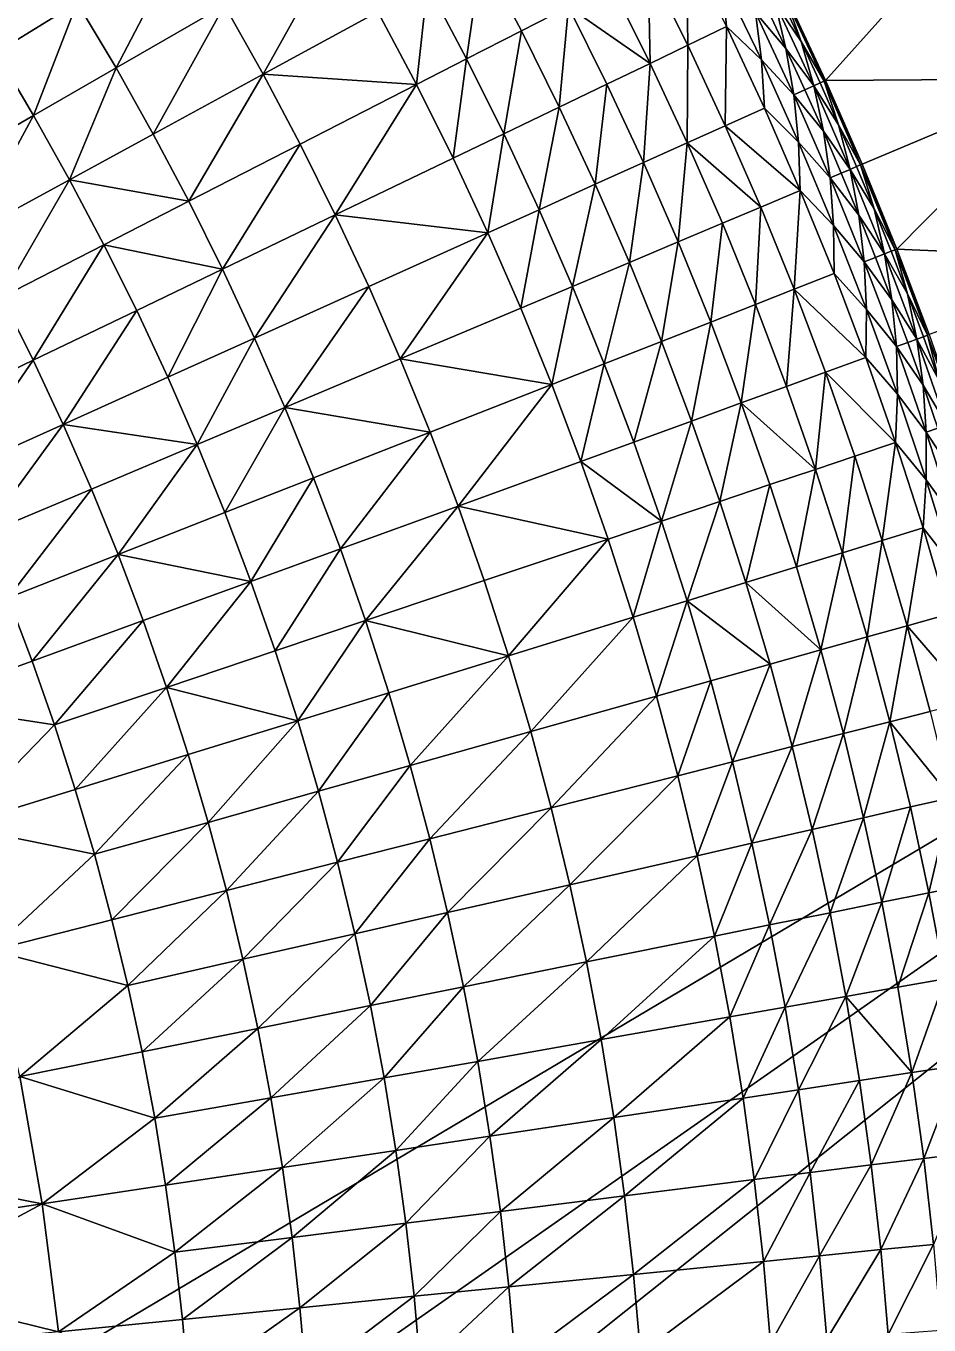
# Model space of a CAD drawing. Header units: millimetres. Extents: x -3250 to 8000, y -3250 to 3250.
# Drawn here: x 1734 to 2349, y 180 to 1065 of the extents above; entities that cross this region are included whole.
import ezdxf

# ---------------------------------------------------------------- set-up
doc = ezdxf.new("R2010")
doc.units = ezdxf.units.MM
doc.header["$MEASUREMENT"] = 0
doc.layers.add('MESH_3D', color=2, linetype='CONTINUOUS')

msp = doc.modelspace()

# ---------------------------------------------------------------- linework, layer by layer
at = {"layer": 'MESH_3D'}
for points in [[(2150.48, 2436.79, 32500), (-3128.53, 880.23, 32500), (-2326.57, -2269.27, 32500)], [(2150.48, 2436.79, 32500), (-2269.27, 2326.57, 32500), (-3128.53, 880.23, 32500)], [(2150.48, 2436.79, 32500), (-2326.57, -2269.27, 32500), (3105.61, 957.95, 32500)], [(2150.48, 2436.79, 32500), (3105.61, 957.95, 32500), (2590.68, 1962.36, 32500)], [(2387.57, 1149.79, 24200), (2278.76, 1028.22, 24000), (2252.42, 1084.71, 24000)], [(2387.57, 1149.79, 24200), (2441.91, 1029.35, 24200), (2278.76, 1028.22, 24000)], [(1841.97, 1125.61, -630.5), (1795.6, 1036.69, -698.41), (1769.19, 1081.13, -698.41)], [(1841.97, 1125.61, -630.5), (1869.46, 1079.34, -630.5), (1795.6, 1036.69, -698.41)], [(1946.5, 1123.81, -547.31), (1895.79, 1032.39, -630.5), (1869.46, 1079.34, -630.5)], [(1946.5, 1123.81, -547.31), (1973.91, 1074.94, -547.31), (1895.79, 1032.39, -630.5)], [(2183.95, 1119.64, -238.11), (2184.88, 1052.18, -303.82), (2157.97, 1106.32, -303.82)], [(2183.95, 1119.64, -238.11), (2211.18, 1064.85, -238.11), (2184.88, 1052.18, -303.82)], [(2208.34, 1097.6, -205.25), (2211.18, 1064.85, -238.11), (2183.95, 1119.64, -238.11)], [(2044.45, 1113.35, -455.71), (2034.2, 1042.87, -506.08), (2007.56, 1093.26, -506.08)], [(2044.45, 1113.35, -455.71), (2071.57, 1062.03, -455.71), (2034.2, 1042.87, -506.08)], [(2103.59, 1078.45, -406.77), (2071.57, 1062.03, -455.71), (2044.45, 1113.35, -455.71)], [(2157.97, 1106.32, -303.82), (2159.29, 1039.86, -355.73), (2132.69, 1093.37, -355.73)], [(2157.97, 1106.32, -303.82), (2184.88, 1052.18, -303.82), (2159.29, 1039.86, -355.73)], [(2208.34, 1097.6, -205.25), (2235.02, 1042.2, -205.25), (2211.18, 1064.85, -238.11)], [(2208.34, 1097.6, -205.25), (2231.03, 1074.41, -171.85), (2235.02, 1042.2, -205.25)], [(1769.19, 1081.13, -698.41), (1713.9, 1047.34, -744.25), (1687.25, 1089.74, -744.25)], [(2007.56, 1093.26, -506.08), (2000.1, 1025.39, -547.31), (1973.91, 1074.94, -547.31)], [(2007.56, 1093.26, -506.08), (2034.2, 1042.87, -506.08), (2000.1, 1025.39, -547.31)], [(2132.69, 1093.37, -355.73), (2159.29, 1039.86, -355.73), (2103.59, 1078.45, -406.77)], [(1769.19, 1081.13, -698.41), (1739.47, 1004.29, -744.25), (1713.9, 1047.34, -744.25)], [(1769.19, 1081.13, -698.41), (1795.6, 1036.69, -698.41), (1739.47, 1004.29, -744.25)], [(2238.5, 1078.01, -138.74), (2244.42, 1080.86, -105.25), (2251.77, 1050.02, -138.74)], [(2248.69, 1082.91, -71.93), (2262.01, 1054.79, -71.93), (2244.42, 1080.86, -105.25)], [(2251.77, 1050.02, -138.74), (2244.42, 1080.86, -105.25), (2270.67, 1024.57, -105.25)], [(2262.01, 1054.79, -71.93), (2270.67, 1024.57, -105.25), (2244.42, 1080.86, -105.25)], [(2248.69, 1082.91, -71.93), (2251.36, 1084.2, -38.42), (2262.01, 1054.79, -71.93)], [(2251.36, 1084.2, -38.42), (2252.42, 1084.71), (2277.69, 1027.73, -38.42)], [(2262.01, 1054.79, -71.93), (2251.36, 1084.2, -38.42), (2277.69, 1027.73, -38.42)], [(2277.69, 1027.73, -38.42), (2252.42, 1084.71), (2278.76, 1028.22)], [(2252.42, 1084.71, 24000), (2278.76, 1028.22, 24000), (2278.76, 1028.22)], [(2252.42, 1084.71, 24000), (2278.76, 1028.22), (2252.42, 1084.71)], [(1869.46, 1079.34, -630.5), (1820.88, 991.6, -698.41), (1795.6, 1036.69, -698.41)], [(1869.46, 1079.34, -630.5), (1895.79, 1032.39, -630.5), (1820.88, 991.6, -698.41)], [(1973.91, 1074.94, -547.31), (2000.1, 1025.39, -547.31), (1895.79, 1032.39, -630.5)], [(2103.59, 1078.45, -406.77), (2097.4, 1010.06, -455.71), (2071.57, 1062.03, -455.71)], [(2103.59, 1078.45, -406.77), (2129.82, 1025.67, -406.77), (2097.4, 1010.06, -455.71)], [(2159.29, 1039.86, -355.73), (2129.82, 1025.67, -406.77), (2103.59, 1078.45, -406.77)], [(2238.5, 1078.01, -138.74), (2251.77, 1050.02, -138.74), (2231.03, 1074.41, -171.85)], [(2235.02, 1042.2, -205.25), (2231.03, 1074.41, -171.85), (2257.13, 1018.45, -171.85)], [(2251.77, 1050.02, -138.74), (2257.13, 1018.45, -171.85), (2231.03, 1074.41, -171.85)], [(2071.57, 1062.03, -455.71), (2059.56, 991.83, -506.08), (2034.2, 1042.87, -506.08)], [(2071.57, 1062.03, -455.71), (2097.4, 1010.06, -455.71), (2059.56, 991.83, -506.08)], [(2211.18, 1064.85, -238.11), (2210.43, 997.38, -303.82), (2184.88, 1052.18, -303.82)], [(2211.18, 1064.85, -238.11), (2237.04, 1009.39, -238.11), (2210.43, 997.38, -303.82)], [(2235.02, 1042.2, -205.25), (2237.04, 1009.39, -238.11), (2211.18, 1064.85, -238.11)], [(2262.01, 1054.79, -71.93), (2277.69, 1027.73, -38.42), (2274.99, 1026.51, -71.93)], [(2262.01, 1054.79, -71.93), (2274.99, 1026.51, -71.93), (2270.67, 1024.57, -105.25)], [(1713.9, 1047.34, -744.25), (1739.47, 1004.29, -744.25), (1671.76, 965.19, -794.3)], [(2184.88, 1052.18, -303.82), (2184.54, 985.7, -355.73), (2159.29, 1039.86, -355.73)], [(2184.88, 1052.18, -303.82), (2210.43, 997.38, -303.82), (2184.54, 985.7, -355.73)], [(2251.77, 1050.02, -138.74), (2270.67, 1024.57, -105.25), (2264.68, 1021.86, -138.74)], [(2251.77, 1050.02, -138.74), (2264.68, 1021.86, -138.74), (2257.13, 1018.45, -171.85)], [(1795.6, 1036.69, -698.41), (1763.97, 960.61, -744.25), (1739.47, 1004.29, -744.25)], [(1795.6, 1036.69, -698.41), (1820.88, 991.6, -698.41), (1763.97, 960.61, -744.25)], [(2034.2, 1042.87, -506.08), (2025.04, 975.21, -547.31), (2000.1, 1025.39, -547.31)], [(2034.2, 1042.87, -506.08), (2059.56, 991.83, -506.08), (2025.04, 975.21, -547.31)], [(2159.29, 1039.86, -355.73), (2154.73, 972.25, -406.77), (2129.82, 1025.67, -406.77)], [(2159.29, 1039.86, -355.73), (2184.54, 985.7, -355.73), (2154.73, 972.25, -406.77)], [(2235.02, 1042.2, -205.25), (2257.13, 1018.45, -171.85), (2260.3, 986.16, -205.25)], [(2235.02, 1042.2, -205.25), (2260.3, 986.16, -205.25), (2237.04, 1009.39, -238.11)], [(1895.79, 1032.39, -630.5), (1845.04, 945.9, -698.41), (1820.88, 991.6, -698.41)], [(1895.79, 1032.39, -630.5), (1920.94, 984.81, -630.5), (1845.04, 945.9, -698.41)], [(2000.1, 1025.39, -547.31), (1920.94, 984.81, -630.5), (1895.79, 1032.39, -630.5)], [(2274.99, 1026.51, -71.93), (2287.61, 998.07, -71.93), (2270.67, 1024.57, -105.25)], [(2274.99, 1026.51, -71.93), (2277.69, 1027.73, -38.42), (2287.61, 998.07, -71.93)], [(2277.69, 1027.73, -38.42), (2278.76, 1028.22), (2303.69, 971.09)], [(2277.69, 1027.73, -38.42), (2303.69, 971.09), (2302.6, 970.63, -38.42)], [(2287.61, 998.07, -71.93), (2277.69, 1027.73, -38.42), (2302.6, 970.63, -38.42)], [(2441.91, 1029.35, 24200), (2303.69, 971.09, 24000), (2278.76, 1028.22, 24000)], [(2278.76, 1028.22, 24000), (2303.69, 971.09, 24000), (2303.69, 971.09)], [(2278.76, 1028.22, 24000), (2303.69, 971.09), (2278.76, 1028.22)], [(2441.91, 1029.35, 24200), (2327.18, 913.35, 24000), (2303.69, 971.09, 24000)], [(2441.91, 1029.35, 24200), (2490.19, 906.35, 24200), (2327.18, 913.35, 24000)], [(2000.1, 1025.39, -547.31), (1944.9, 936.61, -630.5), (1920.94, 984.81, -630.5)], [(2000.1, 1025.39, -547.31), (2025.04, 975.21, -547.31), (1944.9, 936.61, -630.5)], [(2129.82, 1025.67, -406.77), (2121.93, 957.45, -455.71), (2097.4, 1010.06, -455.71)], [(2129.82, 1025.67, -406.77), (2154.73, 972.25, -406.77), (2121.93, 957.45, -455.71)], [(2264.68, 1021.86, -138.74), (2277.25, 993.55, -138.74), (2257.13, 1018.45, -171.85)], [(2260.3, 986.16, -205.25), (2257.13, 1018.45, -171.85), (2281.81, 961.87, -171.85)], [(2277.25, 993.55, -138.74), (2281.81, 961.87, -171.85), (2257.13, 1018.45, -171.85)], [(2264.68, 1021.86, -138.74), (2270.67, 1024.57, -105.25), (2277.25, 993.55, -138.74)], [(2277.25, 993.55, -138.74), (2270.67, 1024.57, -105.25), (2295.51, 967.64, -105.25)], [(2287.61, 998.07, -71.93), (2295.51, 967.64, -105.25), (2270.67, 1024.57, -105.25)], [(2097.4, 1010.06, -455.71), (2083.65, 940.18, -506.08), (2059.56, 991.83, -506.08)], [(2097.4, 1010.06, -455.71), (2121.93, 957.45, -455.71), (2083.65, 940.18, -506.08)], [(2237.04, 1009.39, -238.11), (2261.51, 953.31, -238.11), (2210.43, 997.38, -303.82)], [(2260.3, 986.16, -205.25), (2261.51, 953.31, -238.11), (2237.04, 1009.39, -238.11)], [(1739.47, 1004.29, -744.25), (1695.3, 923.21, -794.3), (1671.76, 965.19, -794.3)], [(1739.47, 1004.29, -744.25), (1763.97, 960.61, -744.25), (1695.3, 923.21, -794.3)], [(1820.88, 991.6, -698.41), (1845.04, 945.9, -698.41), (1763.97, 960.61, -744.25)], [(2059.56, 991.83, -506.08), (2048.72, 924.42, -547.31), (2025.04, 975.21, -547.31)], [(2059.56, 991.83, -506.08), (2083.65, 940.18, -506.08), (2048.72, 924.42, -547.31)], [(2210.43, 997.38, -303.82), (2234.61, 941.97, -303.82), (2184.54, 985.7, -355.73)], [(2261.51, 953.31, -238.11), (2234.61, 941.97, -303.82), (2210.43, 997.38, -303.82)], [(2277.25, 993.55, -138.74), (2295.51, 967.64, -105.25), (2289.46, 965.09, -138.74)], [(2277.25, 993.55, -138.74), (2289.46, 965.09, -138.74), (2281.81, 961.87, -171.85)], [(2287.61, 998.07, -71.93), (2299.87, 969.48, -71.93), (2295.51, 967.64, -105.25)], [(2287.61, 998.07, -71.93), (2302.6, 970.63, -38.42), (2299.87, 969.48, -71.93)], [(1920.94, 984.81, -630.5), (1868.05, 899.6, -698.41), (1845.04, 945.9, -698.41)], [(1920.94, 984.81, -630.5), (1944.9, 936.61, -630.5), (1868.05, 899.6, -698.41)], [(2184.54, 985.7, -355.73), (2178.3, 918.23, -406.77), (2154.73, 972.25, -406.77)], [(2184.54, 985.7, -355.73), (2208.44, 930.93, -355.73), (2178.3, 918.23, -406.77)], [(2234.61, 941.97, -303.82), (2208.44, 930.93, -355.73), (2184.54, 985.7, -355.73)], [(2260.3, 986.16, -205.25), (2284.19, 929.5, -205.25), (2261.51, 953.31, -238.11)], [(2260.3, 986.16, -205.25), (2281.81, 961.87, -171.85), (2284.19, 929.5, -205.25)], [(2025.04, 975.21, -547.31), (2048.72, 924.42, -547.31), (1944.9, 936.61, -630.5)], [(2154.73, 972.25, -406.77), (2145.14, 904.25, -455.71), (2121.93, 957.45, -455.71)], [(2154.73, 972.25, -406.77), (2178.3, 918.23, -406.77), (2145.14, 904.25, -455.71)], [(2289.46, 965.09, -138.74), (2301.31, 936.47, -138.74), (2281.81, 961.87, -171.85)], [(2289.46, 965.09, -138.74), (2295.51, 967.64, -105.25), (2301.31, 936.47, -138.74)], [(2299.87, 969.48, -71.93), (2311.78, 940.73, -71.93), (2295.51, 967.64, -105.25)], [(2301.31, 936.47, -138.74), (2295.51, 967.64, -105.25), (2318.92, 910.11, -105.25)], [(2311.78, 940.73, -71.93), (2318.92, 910.11, -105.25), (2295.51, 967.64, -105.25)], [(2299.87, 969.48, -71.93), (2302.6, 970.63, -38.42), (2311.78, 940.73, -71.93)], [(2302.6, 970.63, -38.42), (2303.69, 971.09), (2327.18, 913.35)], [(2302.6, 970.63, -38.42), (2327.18, 913.35), (2326.09, 912.92, -38.42)], [(2311.78, 940.73, -71.93), (2302.6, 970.63, -38.42), (2326.09, 912.92, -38.42)], [(2303.69, 971.09, 24000), (2327.18, 913.35, 24000), (2327.18, 913.35)], [(2303.69, 971.09, 24000), (2327.18, 913.35), (2303.69, 971.09)], [(3105.61, 957.95, 32500), (-2326.57, -2269.27, 32500), (-1962.36, -2590.68, 32500)], [(3105.61, 957.95, 32500), (-1962.36, -2590.68, 32500), (-1625, -2814.58, 32500)], [(3105.61, 957.95, 32500), (-1625, -2814.58, 32500), (-723.19, -3168.52, 32500)], [(3105.61, 957.95, 32500), (-723.19, -3168.52, 32500), (1410.12, -2928.15, 32500)], [(3105.61, 957.95, 32500), (1410.12, -2928.15, 32500), (2382.42, -2210.56, 32500)], [(1763.97, 960.61, -744.25), (1717.79, 880.66, -794.3), (1695.3, 923.21, -794.3)], [(1763.97, 960.61, -744.25), (1787.37, 916.33, -744.25), (1717.79, 880.66, -794.3)], [(1845.04, 945.9, -698.41), (1787.37, 916.33, -744.25), (1763.97, 960.61, -744.25)], [(2121.93, 957.45, -455.71), (2106.44, 887.94, -506.08), (2083.65, 940.18, -506.08)], [(2121.93, 957.45, -455.71), (2145.14, 904.25, -455.71), (2106.44, 887.94, -506.08)], [(2284.19, 929.5, -205.25), (2281.81, 961.87, -171.85), (2305.09, 904.68, -171.85)], [(2301.31, 936.47, -138.74), (2305.09, 904.68, -171.85), (2281.81, 961.87, -171.85)], [(2261.51, 953.31, -238.11), (2257.4, 885.96, -303.82), (2234.61, 941.97, -303.82)], [(2261.51, 953.31, -238.11), (2284.57, 896.63, -238.11), (2257.4, 885.96, -303.82)], [(2284.19, 929.5, -205.25), (2284.57, 896.63, -238.11), (2261.51, 953.31, -238.11)], [(1845.04, 945.9, -698.41), (1868.05, 899.6, -698.41), (1787.37, 916.33, -744.25)], [(2083.65, 940.18, -506.08), (2071.13, 873.06, -547.31), (2048.72, 924.42, -547.31)], [(2083.65, 940.18, -506.08), (2106.44, 887.94, -506.08), (2071.13, 873.06, -547.31)], [(2234.61, 941.97, -303.82), (2230.96, 875.59, -355.73), (2208.44, 930.93, -355.73)], [(2234.61, 941.97, -303.82), (2257.4, 885.96, -303.82), (2230.96, 875.59, -355.73)], [(2311.78, 940.73, -71.93), (2323.33, 911.84, -71.93), (2318.92, 910.11, -105.25)], [(2311.78, 940.73, -71.93), (2326.09, 912.92, -38.42), (2323.33, 911.84, -71.93)], [(1944.9, 936.61, -630.5), (1889.89, 852.75, -698.41), (1868.05, 899.6, -698.41)], [(1944.9, 936.61, -630.5), (1967.64, 887.83, -630.5), (1889.89, 852.75, -698.41)], [(2048.72, 924.42, -547.31), (1967.64, 887.83, -630.5), (1944.9, 936.61, -630.5)], [(2208.44, 930.93, -355.73), (2200.52, 863.64, -406.77), (2178.3, 918.23, -406.77)], [(2208.44, 930.93, -355.73), (2230.96, 875.59, -355.73), (2200.52, 863.64, -406.77)], [(2284.19, 929.5, -205.25), (2305.09, 904.68, -171.85), (2306.65, 872.27, -205.25)], [(2284.19, 929.5, -205.25), (2306.65, 872.27, -205.25), (2284.57, 896.63, -238.11)], [(2301.31, 936.47, -138.74), (2318.92, 910.11, -105.25), (2312.8, 907.71, -138.74)], [(2301.31, 936.47, -138.74), (2312.8, 907.71, -138.74), (2305.09, 904.68, -171.85)], [(2048.72, 924.42, -547.31), (1989.16, 838.5, -630.5), (1967.64, 887.83, -630.5)], [(2048.72, 924.42, -547.31), (2071.13, 873.06, -547.31), (1989.16, 838.5, -630.5)], [(1787.37, 916.33, -744.25), (1739.21, 837.56, -794.3), (1717.79, 880.66, -794.3)], [(1787.37, 916.33, -744.25), (1809.66, 871.49, -744.25), (1739.21, 837.56, -794.3)], [(1868.05, 899.6, -698.41), (1809.66, 871.49, -744.25), (1787.37, 916.33, -744.25)], [(2178.3, 918.23, -406.77), (2167.02, 850.49, -455.71), (2145.14, 904.25, -455.71)], [(2178.3, 918.23, -406.77), (2200.52, 863.64, -406.77), (2167.02, 850.49, -455.71)], [(2323.33, 911.84, -71.93), (2334.51, 882.8, -71.93), (2318.92, 910.11, -105.25)], [(2323.33, 911.84, -71.93), (2326.09, 912.92, -38.42), (2334.51, 882.8, -71.93)], [(2326.09, 912.92, -38.42), (2327.18, 913.35), (2348.12, 854.65, -38.42)], [(2334.51, 882.8, -71.93), (2326.09, 912.92, -38.42), (2348.12, 854.65, -38.42)], [(2348.12, 854.65, -38.42), (2327.18, 913.35), (2349.23, 855.05)], [(2327.18, 913.35, 24000), (2349.23, 855.05), (2327.18, 913.35)], [(2327.18, 913.35, 24000), (2349.23, 855.05, 24000), (2349.23, 855.05)], [(2490.19, 906.35, 24200), (2349.23, 855.05, 24000), (2327.18, 913.35, 24000)], [(2145.14, 904.25, -455.71), (2127.92, 835.15, -506.08), (2106.44, 887.94, -506.08)], [(2145.14, 904.25, -455.71), (2167.02, 850.49, -455.71), (2127.92, 835.15, -506.08)], [(2312.8, 907.71, -138.74), (2323.94, 878.81, -138.74), (2305.09, 904.68, -171.85)], [(2306.65, 872.27, -205.25), (2305.09, 904.68, -171.85), (2326.92, 846.93, -171.85)], [(2323.94, 878.81, -138.74), (2326.92, 846.93, -171.85), (2305.09, 904.68, -171.85)], [(2312.8, 907.71, -138.74), (2318.92, 910.11, -105.25), (2323.94, 878.81, -138.74)], [(2323.94, 878.81, -138.74), (2318.92, 910.11, -105.25), (2340.89, 852.01, -105.25)], [(2334.51, 882.8, -71.93), (2340.89, 852.01, -105.25), (2318.92, 910.11, -105.25)], [(1868.05, 899.6, -698.41), (1830.82, 826.1, -744.25), (1809.66, 871.49, -744.25)], [(1868.05, 899.6, -698.41), (1889.89, 852.75, -698.41), (1830.82, 826.1, -744.25)], [(2284.57, 896.63, -238.11), (2306.22, 839.39, -238.11), (2257.4, 885.96, -303.82)], [(2306.65, 872.27, -205.25), (2306.22, 839.39, -238.11), (2284.57, 896.63, -238.11)], [(1967.64, 887.83, -630.5), (1910.57, 805.37, -698.41), (1889.89, 852.75, -698.41)], [(1967.64, 887.83, -630.5), (1989.16, 838.5, -630.5), (1910.57, 805.37, -698.41)], [(2106.44, 887.94, -506.08), (2092.25, 821.15, -547.31), (2071.13, 873.06, -547.31)], [(2106.44, 887.94, -506.08), (2127.92, 835.15, -506.08), (2092.25, 821.15, -547.31)], [(2257.4, 885.96, -303.82), (2252.09, 819.7, -355.73), (2230.96, 875.59, -355.73)], [(2257.4, 885.96, -303.82), (2278.78, 829.41, -303.82), (2252.09, 819.7, -355.73)], [(2306.22, 839.39, -238.11), (2278.78, 829.41, -303.82), (2257.4, 885.96, -303.82)], [(1717.79, 880.66, -794.3), (1739.21, 837.56, -794.3), (1666.79, 802.68, -840.76)], [(2323.94, 878.81, -138.74), (2340.89, 852.01, -105.25), (2334.72, 849.77, -138.74)], [(2323.94, 878.81, -138.74), (2334.72, 849.77, -138.74), (2326.92, 846.93, -171.85)], [(2334.51, 882.8, -71.93), (2348.12, 854.65, -38.42), (2345.34, 853.63, -71.93)], [(2334.51, 882.8, -71.93), (2345.34, 853.63, -71.93), (2340.89, 852.01, -105.25)], [(1809.66, 871.49, -744.25), (1759.55, 793.94, -794.3), (1739.21, 837.56, -794.3)], [(1809.66, 871.49, -744.25), (1830.82, 826.1, -744.25), (1759.55, 793.94, -794.3)], [(2071.13, 873.06, -547.31), (2092.25, 821.15, -547.31), (1989.16, 838.5, -630.5)], [(2230.96, 875.59, -355.73), (2221.36, 808.51, -406.77), (2200.52, 863.64, -406.77)], [(2230.96, 875.59, -355.73), (2252.09, 819.7, -355.73), (2221.36, 808.51, -406.77)], [(2306.65, 872.27, -205.25), (2327.68, 814.49, -205.25), (2306.22, 839.39, -238.11)], [(2306.65, 872.27, -205.25), (2326.92, 846.93, -171.85), (2327.68, 814.49, -205.25)], [(2200.52, 863.64, -406.77), (2187.55, 796.2, -455.71), (2167.02, 850.49, -455.71)], [(2200.52, 863.64, -406.77), (2221.36, 808.51, -406.77), (2187.55, 796.2, -455.71)], [(1889.89, 852.75, -698.41), (1850.85, 780.2, -744.25), (1830.82, 826.1, -744.25)], [(1889.89, 852.75, -698.41), (1910.57, 805.37, -698.41), (1850.85, 780.2, -744.25)], [(2167.02, 850.49, -455.71), (2148.08, 781.84, -506.08), (2127.92, 835.15, -506.08)], [(2167.02, 850.49, -455.71), (2187.55, 796.2, -455.71), (2148.08, 781.84, -506.08)], [(2334.72, 849.77, -138.74), (2345.13, 820.6, -138.74), (2326.92, 846.93, -171.85)], [(2334.72, 849.77, -138.74), (2340.89, 852.01, -105.25), (2345.13, 820.6, -138.74)], [(2345.34, 853.63, -71.93), (2355.8, 824.33, -71.93), (2340.89, 852.01, -105.25)], [(2345.13, 820.6, -138.74), (2340.89, 852.01, -105.25), (2361.4, 793.39, -105.25)], [(2355.8, 824.33, -71.93), (2361.4, 793.39, -105.25), (2340.89, 852.01, -105.25)], [(2345.34, 853.63, -71.93), (2348.12, 854.65, -38.42), (2355.8, 824.33, -71.93)], [(2348.12, 854.65, -38.42), (2349.23, 855.05), (2369.82, 796.22)], [(2348.12, 854.65, -38.42), (2369.82, 796.22), (2368.7, 795.84, -38.42)], [(2355.8, 824.33, -71.93), (2348.12, 854.65, -38.42), (2368.7, 795.84, -38.42)], [(2327.68, 814.49, -205.25), (2326.92, 846.93, -171.85), (2347.31, 788.66, -171.85)], [(2345.13, 820.6, -138.74), (2347.31, 788.66, -171.85), (2326.92, 846.93, -171.85)], [(1739.21, 837.56, -794.3), (1686.29, 760.88, -840.76), (1666.79, 802.68, -840.76)], [(1739.21, 837.56, -794.3), (1759.55, 793.94, -794.3), (1686.29, 760.88, -840.76)], [(1989.16, 838.5, -630.5), (2009.45, 788.65, -630.5), (1910.57, 805.37, -698.41)], [(2092.25, 821.15, -547.31), (2009.45, 788.65, -630.5), (1989.16, 838.5, -630.5)], [(2127.92, 835.15, -506.08), (2112.08, 768.73, -547.31), (2092.25, 821.15, -547.31)], [(2127.92, 835.15, -506.08), (2148.08, 781.84, -506.08), (2112.08, 768.73, -547.31)], [(2306.22, 839.39, -238.11), (2326.43, 781.64, -238.11), (2278.78, 829.41, -303.82)], [(2327.68, 814.49, -205.25), (2326.43, 781.64, -238.11), (2306.22, 839.39, -238.11)], [(1830.82, 826.1, -744.25), (1850.85, 780.2, -744.25), (1759.55, 793.94, -794.3)], [(2278.78, 829.41, -303.82), (2271.83, 763.29, -355.73), (2252.09, 819.7, -355.73)], [(2278.78, 829.41, -303.82), (2298.75, 772.34, -303.82), (2271.83, 763.29, -355.73)], [(2326.43, 781.64, -238.11), (2298.75, 772.34, -303.82), (2278.78, 829.41, -303.82)], [(2092.25, 821.15, -547.31), (2028.49, 738.31, -630.5), (2009.45, 788.65, -630.5)], [(2092.25, 821.15, -547.31), (2112.08, 768.73, -547.31), (2028.49, 738.31, -630.5)], [(2252.09, 819.7, -355.73), (2271.83, 763.29, -355.73), (2221.36, 808.51, -406.77)], [(2327.68, 814.49, -205.25), (2347.26, 756.21, -205.25), (2326.43, 781.64, -238.11)], [(2327.68, 814.49, -205.25), (2347.31, 788.66, -171.85), (2347.26, 756.21, -205.25)], [(2345.13, 820.6, -138.74), (2355.18, 791.3, -138.74), (2347.31, 788.66, -171.85)], [(2345.13, 820.6, -138.74), (2361.4, 793.39, -105.25), (2355.18, 791.3, -138.74)], [(1910.57, 805.37, -698.41), (1869.73, 733.81, -744.25), (1850.85, 780.2, -744.25)], [(1910.57, 805.37, -698.41), (1930.05, 757.49, -698.41), (1869.73, 733.81, -744.25)], [(2009.45, 788.65, -630.5), (1930.05, 757.49, -698.41), (1910.57, 805.37, -698.41)], [(2221.36, 808.51, -406.77), (2206.72, 741.42, -455.71), (2187.55, 796.2, -455.71)], [(2221.36, 808.51, -406.77), (2240.83, 752.88, -406.77), (2206.72, 741.42, -455.71)], [(2271.83, 763.29, -355.73), (2240.83, 752.88, -406.77), (2221.36, 808.51, -406.77)], [(1759.55, 793.94, -794.3), (1704.73, 718.6, -840.76), (1686.29, 760.88, -840.76)], [(1759.55, 793.94, -794.3), (1778.8, 749.83, -794.3), (1704.73, 718.6, -840.76)], [(1850.85, 780.2, -744.25), (1778.8, 749.83, -794.3), (1759.55, 793.94, -794.3)], [(2009.45, 788.65, -630.5), (1948.34, 709.14, -698.41), (1930.05, 757.49, -698.41)], [(2009.45, 788.65, -630.5), (2028.49, 738.31, -630.5), (1948.34, 709.14, -698.41)], [(2187.55, 796.2, -455.71), (2166.91, 728.04, -506.08), (2148.08, 781.84, -506.08)], [(2187.55, 796.2, -455.71), (2206.72, 741.42, -455.71), (2166.91, 728.04, -506.08)], [(2347.26, 756.21, -205.25), (2347.31, 788.66, -171.85), (2366.25, 729.89, -171.85)], [(2355.18, 791.3, -138.74), (2364.86, 761.87, -138.74), (2347.31, 788.66, -171.85)], [(2364.86, 761.87, -138.74), (2366.25, 729.89, -171.85), (2347.31, 788.66, -171.85)], [(1850.85, 780.2, -744.25), (1796.94, 705.25, -794.3), (1778.8, 749.83, -794.3)], [(1850.85, 780.2, -744.25), (1869.73, 733.81, -744.25), (1796.94, 705.25, -794.3)], [(2148.08, 781.84, -506.08), (2166.91, 728.04, -506.08), (2112.08, 768.73, -547.31)], [(2326.43, 781.64, -238.11), (2317.29, 714.79, -303.82), (2298.75, 772.34, -303.82)], [(2326.43, 781.64, -238.11), (2345.19, 723.4, -238.11), (2317.29, 714.79, -303.82)], [(2347.26, 756.21, -205.25), (2345.19, 723.4, -238.11), (2326.43, 781.64, -238.11)], [(2298.75, 772.34, -303.82), (2290.15, 706.42, -355.73), (2271.83, 763.29, -355.73)], [(2298.75, 772.34, -303.82), (2317.29, 714.79, -303.82), (2290.15, 706.42, -355.73)], [(2112.08, 768.73, -547.31), (2130.58, 715.84, -547.31), (2028.49, 738.31, -630.5)], [(2166.91, 728.04, -506.08), (2130.58, 715.84, -547.31), (2112.08, 768.73, -547.31)], [(2271.83, 763.29, -355.73), (2258.9, 696.78, -406.77), (2240.83, 752.88, -406.77)], [(2271.83, 763.29, -355.73), (2290.15, 706.42, -355.73), (2258.9, 696.78, -406.77)], [(1930.05, 757.49, -698.41), (1887.44, 686.97, -744.25), (1869.73, 733.81, -744.25)], [(1930.05, 757.49, -698.41), (1948.34, 709.14, -698.41), (1887.44, 686.97, -744.25)], [(2240.83, 752.88, -406.77), (2224.52, 686.17, -455.71), (2206.72, 741.42, -455.71)], [(2240.83, 752.88, -406.77), (2258.9, 696.78, -406.77), (2224.52, 686.17, -455.71)], [(2347.26, 756.21, -205.25), (2365.38, 697.45, -205.25), (2345.19, 723.4, -238.11)], [(2347.26, 756.21, -205.25), (2366.25, 729.89, -171.85), (2365.38, 697.45, -205.25)], [(1778.8, 749.83, -794.3), (1722.12, 675.88, -840.76), (1704.73, 718.6, -840.76)], [(1778.8, 749.83, -794.3), (1796.94, 705.25, -794.3), (1722.12, 675.88, -840.76)], [(2028.49, 738.31, -630.5), (1965.41, 660.34, -698.41), (1948.34, 709.14, -698.41)], [(2028.49, 738.31, -630.5), (2046.26, 687.51, -630.5), (1965.41, 660.34, -698.41)], [(2130.58, 715.84, -547.31), (2046.26, 687.51, -630.5), (2028.49, 738.31, -630.5)], [(2206.72, 741.42, -455.71), (2184.38, 673.79, -506.08), (2166.91, 728.04, -506.08)], [(2206.72, 741.42, -455.71), (2224.52, 686.17, -455.71), (2184.38, 673.79, -506.08)], [(1869.73, 733.81, -744.25), (1887.44, 686.97, -744.25), (1796.94, 705.25, -794.3)], [(2166.91, 728.04, -506.08), (2147.77, 662.5, -547.31), (2130.58, 715.84, -547.31)], [(2166.91, 728.04, -506.08), (2184.38, 673.79, -506.08), (2147.77, 662.5, -547.31)], [(2345.19, 723.4, -238.11), (2334.39, 656.8, -303.82), (2317.29, 714.79, -303.82)], [(2345.19, 723.4, -238.11), (2362.5, 664.7, -238.11), (2334.39, 656.8, -303.82)], [(2365.38, 697.45, -205.25), (2362.5, 664.7, -238.11), (2345.19, 723.4, -238.11)], [(1948.34, 709.14, -698.41), (1903.98, 639.7, -744.25), (1887.44, 686.97, -744.25)], [(1948.34, 709.14, -698.41), (1965.41, 660.34, -698.41), (1903.98, 639.7, -744.25)], [(2130.58, 715.84, -547.31), (2062.77, 636.28, -630.5), (2046.26, 687.51, -630.5)], [(2130.58, 715.84, -547.31), (2147.77, 662.5, -547.31), (2062.77, 636.28, -630.5)], [(2317.29, 714.79, -303.82), (2307.05, 649.1, -355.73), (2290.15, 706.42, -355.73)], [(2317.29, 714.79, -303.82), (2334.39, 656.8, -303.82), (2307.05, 649.1, -355.73)], [(1796.94, 705.25, -794.3), (1738.43, 632.74, -840.76), (1722.12, 675.88, -840.76)], [(1796.94, 705.25, -794.3), (1813.96, 660.23, -794.3), (1738.43, 632.74, -840.76)], [(1887.44, 686.97, -744.25), (1813.96, 660.23, -794.3), (1796.94, 705.25, -794.3)], [(2290.15, 706.42, -355.73), (2275.57, 640.25, -406.77), (2258.9, 696.78, -406.77)], [(2290.15, 706.42, -355.73), (2307.05, 649.1, -355.73), (2275.57, 640.25, -406.77)], [(2258.9, 696.78, -406.77), (2275.57, 640.25, -406.77), (2224.52, 686.17, -455.71)], [(1887.44, 686.97, -744.25), (1829.86, 614.8, -794.3), (1813.96, 660.23, -794.3)], [(1887.44, 686.97, -744.25), (1903.98, 639.7, -744.25), (1829.86, 614.8, -794.3)], [(2046.26, 687.51, -630.5), (2062.77, 636.28, -630.5), (1965.41, 660.34, -698.41)], [(2224.52, 686.17, -455.71), (2240.93, 630.5, -455.71), (2184.38, 673.79, -506.08)], [(2275.57, 640.25, -406.77), (2240.93, 630.5, -455.71), (2224.52, 686.17, -455.71)], [(1658.63, 603.69, -885.22), (1722.12, 675.88, -840.76), (1738.43, 632.74, -840.76)], [(2184.38, 673.79, -506.08), (2163.62, 608.75, -547.31), (2147.77, 662.5, -547.31)], [(2184.38, 673.79, -506.08), (2200.5, 619.13, -506.08), (2163.62, 608.75, -547.31)], [(2240.93, 630.5, -455.71), (2200.5, 619.13, -506.08), (2184.38, 673.79, -506.08)], [(2362.5, 664.7, -238.11), (2378.33, 605.6, -238.11), (2334.39, 656.8, -303.82)], [(1813.96, 660.23, -794.3), (1753.67, 589.2, -840.76), (1738.43, 632.74, -840.76)], [(1813.96, 660.23, -794.3), (1829.86, 614.8, -794.3), (1753.67, 589.2, -840.76)], [(1965.41, 660.34, -698.41), (1919.34, 592.04, -744.25), (1903.98, 639.7, -744.25)], [(1965.41, 660.34, -698.41), (1981.26, 611.14, -698.41), (1919.34, 592.04, -744.25)], [(2062.77, 636.28, -630.5), (1981.26, 611.14, -698.41), (1965.41, 660.34, -698.41)], [(2147.77, 662.5, -547.31), (2077.99, 584.66, -630.5), (2062.77, 636.28, -630.5)], [(2147.77, 662.5, -547.31), (2163.62, 608.75, -547.31), (2077.99, 584.66, -630.5)], [(2334.39, 656.8, -303.82), (2322.52, 591.39, -355.73), (2307.05, 649.1, -355.73)], [(2334.39, 656.8, -303.82), (2350.04, 598.39, -303.82), (2322.52, 591.39, -355.73)], [(2378.33, 605.6, -238.11), (2350.04, 598.39, -303.82), (2334.39, 656.8, -303.82)], [(2307.05, 649.1, -355.73), (2290.83, 583.32, -406.77), (2275.57, 640.25, -406.77)], [(2307.05, 649.1, -355.73), (2322.52, 591.39, -355.73), (2290.83, 583.32, -406.77)], [(1903.98, 639.7, -744.25), (1919.34, 592.04, -744.25), (1829.86, 614.8, -794.3)], [(2275.57, 640.25, -406.77), (2255.95, 574.44, -455.71), (2240.93, 630.5, -455.71)], [(2275.57, 640.25, -406.77), (2290.83, 583.32, -406.77), (2255.95, 574.44, -455.71)], [(1658.63, 603.69, -885.22), (1738.43, 632.74, -840.76), (1753.67, 589.2, -840.76)], [(2062.77, 636.28, -630.5), (1995.88, 561.55, -698.41), (1981.26, 611.14, -698.41)], [(2062.77, 636.28, -630.5), (2077.99, 584.66, -630.5), (1995.88, 561.55, -698.41)], [(2240.93, 630.5, -455.71), (2215.25, 564.07, -506.08), (2200.5, 619.13, -506.08)], [(2240.93, 630.5, -455.71), (2255.95, 574.44, -455.71), (2215.25, 564.07, -506.08)], [(1829.86, 614.8, -794.3), (1767.81, 545.3, -840.76), (1753.67, 589.2, -840.76)], [(1829.86, 614.8, -794.3), (1844.62, 568.99, -794.3), (1767.81, 545.3, -840.76)], [(1919.34, 592.04, -744.25), (1844.62, 568.99, -794.3), (1829.86, 614.8, -794.3)], [(1981.26, 611.14, -698.41), (1933.5, 544, -744.25), (1919.34, 592.04, -744.25)], [(1981.26, 611.14, -698.41), (1995.88, 561.55, -698.41), (1933.5, 544, -744.25)], [(2200.5, 619.13, -506.08), (2178.12, 554.62, -547.31), (2163.62, 608.75, -547.31)], [(2200.5, 619.13, -506.08), (2215.25, 564.07, -506.08), (2178.12, 554.62, -547.31)], [(1658.63, 603.69, -885.22), (1753.67, 589.2, -840.76), (1686.66, 520.27, -885.22)], [(2163.62, 608.75, -547.31), (2091.92, 532.67, -630.5), (2077.99, 584.66, -630.5)], [(2163.62, 608.75, -547.31), (2178.12, 554.62, -547.31), (2091.92, 532.67, -630.5)], [(2350.04, 598.39, -303.82), (2364.23, 539.62, -303.82), (2322.52, 591.39, -355.73)], [(1686.66, 520.27, -885.22), (1753.67, 589.2, -840.76), (1767.81, 545.3, -840.76)], [(1919.34, 592.04, -744.25), (1858.23, 522.82, -794.3), (1844.62, 568.99, -794.3)], [(1919.34, 592.04, -744.25), (1933.5, 544, -744.25), (1858.23, 522.82, -794.3)], [(2077.99, 584.66, -630.5), (2009.26, 511.62, -698.41), (1995.88, 561.55, -698.41)], [(2077.99, 584.66, -630.5), (2091.92, 532.67, -630.5), (2009.26, 511.62, -698.41)], [(2322.52, 591.39, -355.73), (2304.66, 526.02, -406.77), (2290.83, 583.32, -406.77)], [(2322.52, 591.39, -355.73), (2336.54, 533.3, -355.73), (2304.66, 526.02, -406.77)], [(2364.23, 539.62, -303.82), (2336.54, 533.3, -355.73), (2322.52, 591.39, -355.73)], [(2290.83, 583.32, -406.77), (2269.57, 518.02, -455.71), (2255.95, 574.44, -455.71)], [(2290.83, 583.32, -406.77), (2304.66, 526.02, -406.77), (2269.57, 518.02, -455.71)], [(1844.62, 568.99, -794.3), (1780.85, 501.05, -840.76), (1767.81, 545.3, -840.76)], [(1844.62, 568.99, -794.3), (1858.23, 522.82, -794.3), (1780.85, 501.05, -840.76)], [(2255.95, 574.44, -455.71), (2228.63, 508.67, -506.08), (2215.25, 564.07, -506.08)], [(2255.95, 574.44, -455.71), (2269.57, 518.02, -455.71), (2228.63, 508.67, -506.08)], [(1995.88, 561.55, -698.41), (1946.46, 495.63, -744.25), (1933.5, 544, -744.25)], [(1995.88, 561.55, -698.41), (2009.26, 511.62, -698.41), (1946.46, 495.63, -744.25)], [(2215.25, 564.07, -506.08), (2191.27, 500.14, -547.31), (2178.12, 554.62, -547.31)], [(2215.25, 564.07, -506.08), (2228.63, 508.67, -506.08), (2191.27, 500.14, -547.31)], [(2178.12, 554.62, -547.31), (2104.55, 480.35, -630.5), (2091.92, 532.67, -630.5)], [(2178.12, 554.62, -547.31), (2191.27, 500.14, -547.31), (2104.55, 480.35, -630.5)], [(1686.66, 520.27, -885.22), (1767.81, 545.3, -840.76), (1780.85, 501.05, -840.76)], [(1933.5, 544, -744.25), (1870.69, 476.34, -794.3), (1858.23, 522.82, -794.3)], [(1933.5, 544, -744.25), (1946.46, 495.63, -744.25), (1870.69, 476.34, -794.3)], [(2091.92, 532.67, -630.5), (2021.39, 461.37, -698.41), (2009.26, 511.62, -698.41)], [(2091.92, 532.67, -630.5), (2104.55, 480.35, -630.5), (2021.39, 461.37, -698.41)], [(2336.54, 533.3, -355.73), (2317.06, 468.4, -406.77), (2304.66, 526.02, -406.77)], [(2336.54, 533.3, -355.73), (2349.11, 474.88, -355.73), (2317.06, 468.4, -406.77)], [(2364.23, 539.62, -303.82), (2349.11, 474.88, -355.73), (2336.54, 533.3, -355.73)], [(2364.23, 539.62, -303.82), (2376.95, 480.51, -303.82), (2349.11, 474.88, -355.73)], [(1858.23, 522.82, -794.3), (1792.79, 456.5, -840.76), (1780.85, 501.05, -840.76)], [(1858.23, 522.82, -794.3), (1870.69, 476.34, -794.3), (1792.79, 456.5, -840.76)], [(2304.66, 526.02, -406.77), (2281.78, 461.27, -455.71), (2269.57, 518.02, -455.71)], [(2304.66, 526.02, -406.77), (2317.06, 468.4, -406.77), (2281.78, 461.27, -455.71)], [(1686.66, 520.27, -885.22), (1780.85, 501.05, -840.76), (1710.5, 435.55, -885.22)], [(2269.57, 518.02, -455.71), (2240.62, 452.95, -506.08), (2228.63, 508.67, -506.08)], [(2269.57, 518.02, -455.71), (2281.78, 461.27, -455.71), (2240.62, 452.95, -506.08)], [(2009.26, 511.62, -698.41), (1958.21, 446.95, -744.25), (1946.46, 495.63, -744.25)], [(2009.26, 511.62, -698.41), (2021.39, 461.37, -698.41), (1958.21, 446.95, -744.25)], [(2228.63, 508.67, -506.08), (2203.06, 445.36, -547.31), (2191.27, 500.14, -547.31)], [(2228.63, 508.67, -506.08), (2240.62, 452.95, -506.08), (2203.06, 445.36, -547.31)], [(1710.5, 435.55, -885.22), (1780.85, 501.05, -840.76), (1792.79, 456.5, -840.76)], [(1946.46, 495.63, -744.25), (1881.98, 429.55, -794.3), (1870.69, 476.34, -794.3)], [(1946.46, 495.63, -744.25), (1958.21, 446.95, -744.25), (1881.98, 429.55, -794.3)], [(2191.27, 500.14, -547.31), (2115.87, 427.73, -630.5), (2104.55, 480.35, -630.5)], [(2191.27, 500.14, -547.31), (2203.06, 445.36, -547.31), (2115.87, 427.73, -630.5)], [(2104.55, 480.35, -630.5), (2032.27, 410.83, -698.41), (2021.39, 461.37, -698.41)], [(2104.55, 480.35, -630.5), (2115.87, 427.73, -630.5), (2032.27, 410.83, -698.41)], [(2376.95, 480.51, -303.82), (2360.22, 416.17, -355.73), (2349.11, 474.88, -355.73)], [(1870.69, 476.34, -794.3), (1803.62, 411.66, -840.76), (1792.79, 456.5, -840.76)], [(1870.69, 476.34, -794.3), (1881.98, 429.55, -794.3), (1803.62, 411.66, -840.76)], [(2349.11, 474.88, -355.73), (2328.01, 410.49, -406.77), (2317.06, 468.4, -406.77)], [(2349.11, 474.88, -355.73), (2360.22, 416.17, -355.73), (2328.01, 410.49, -406.77)], [(2021.39, 461.37, -698.41), (1968.75, 397.99, -744.25), (1958.21, 446.95, -744.25)], [(2021.39, 461.37, -698.41), (2032.27, 410.83, -698.41), (1968.75, 397.99, -744.25)], [(2281.78, 461.27, -455.71), (2251.21, 396.95, -506.08), (2240.62, 452.95, -506.08)], [(2281.78, 461.27, -455.71), (2292.57, 404.24, -455.71), (2251.21, 396.95, -506.08)], [(2317.06, 468.4, -406.77), (2292.57, 404.24, -455.71), (2281.78, 461.27, -455.71)], [(2317.06, 468.4, -406.77), (2328.01, 410.49, -406.77), (2292.57, 404.24, -455.71)], [(1710.5, 435.55, -885.22), (1792.79, 456.5, -840.76), (1803.62, 411.66, -840.76)], [(2240.62, 452.95, -506.08), (2213.48, 390.3, -547.31), (2203.06, 445.36, -547.31)], [(2240.62, 452.95, -506.08), (2251.21, 396.95, -506.08), (2213.48, 390.3, -547.31)], [(1958.21, 446.95, -744.25), (1892.1, 382.5, -794.3), (1881.98, 429.55, -794.3)], [(1958.21, 446.95, -744.25), (1968.75, 397.99, -744.25), (1892.1, 382.5, -794.3)], [(2203.06, 445.36, -547.31), (2125.88, 374.85, -630.5), (2115.87, 427.73, -630.5)], [(2203.06, 445.36, -547.31), (2213.48, 390.3, -547.31), (2125.88, 374.85, -630.5)], [(1710.5, 435.55, -885.22), (1803.62, 411.66, -840.76), (1730.08, 349.74, -885.22)], [(1881.98, 429.55, -794.3), (1813.32, 366.57, -840.76), (1803.62, 411.66, -840.76)], [(1881.98, 429.55, -794.3), (1892.1, 382.5, -794.3), (1813.32, 366.57, -840.76)], [(2115.87, 427.73, -630.5), (2041.88, 360.04, -698.41), (2032.27, 410.83, -698.41)], [(2115.87, 427.73, -630.5), (2125.88, 374.85, -630.5), (2041.88, 360.04, -698.41)], [(2360.22, 416.17, -355.73), (2337.52, 352.33, -406.77), (2328.01, 410.49, -406.77)], [(2360.22, 416.17, -355.73), (2369.86, 357.2, -355.73), (2337.52, 352.33, -406.77)], [(1730.08, 349.74, -885.22), (1803.62, 411.66, -840.76), (1813.32, 366.57, -840.76)], [(2032.27, 410.83, -698.41), (1978.06, 348.78, -744.25), (1968.75, 397.99, -744.25)], [(2032.27, 410.83, -698.41), (2041.88, 360.04, -698.41), (1978.06, 348.78, -744.25)], [(2328.01, 410.49, -406.77), (2337.52, 352.33, -406.77), (2292.57, 404.24, -455.71)], [(2292.57, 404.24, -455.71), (2260.41, 340.7, -506.08), (2251.21, 396.95, -506.08)], [(2292.57, 404.24, -455.71), (2301.94, 346.96, -455.71), (2260.41, 340.7, -506.08)], [(2337.52, 352.33, -406.77), (2301.94, 346.96, -455.71), (2292.57, 404.24, -455.71)], [(1968.75, 397.99, -744.25), (1901.05, 335.21, -794.3), (1892.1, 382.5, -794.3)], [(1968.75, 397.99, -744.25), (1978.06, 348.78, -744.25), (1901.05, 335.21, -794.3)], [(2213.48, 390.3, -547.31), (2134.56, 321.73, -630.5), (2125.88, 374.85, -630.5)], [(2213.48, 390.3, -547.31), (2222.52, 334.99, -547.31), (2134.56, 321.73, -630.5)], [(2251.21, 396.95, -506.08), (2222.52, 334.99, -547.31), (2213.48, 390.3, -547.31)], [(2251.21, 396.95, -506.08), (2260.41, 340.7, -506.08), (2222.52, 334.99, -547.31)], [(1892.1, 382.5, -794.3), (1821.89, 321.25, -840.76), (1813.32, 366.57, -840.76)], [(1892.1, 382.5, -794.3), (1901.05, 335.21, -794.3), (1821.89, 321.25, -840.76)], [(2125.88, 374.85, -630.5), (2050.22, 309.02, -698.41), (2041.88, 360.04, -698.41)], [(2125.88, 374.85, -630.5), (2134.56, 321.73, -630.5), (2050.22, 309.02, -698.41)], [(1730.08, 349.74, -885.22), (1813.32, 366.57, -840.76), (1821.89, 321.25, -840.76)], [(2041.88, 360.04, -698.41), (1986.14, 299.36, -744.25), (1978.06, 348.78, -744.25)], [(2041.88, 360.04, -698.41), (2050.22, 309.02, -698.41), (1986.14, 299.36, -744.25)], [(2369.86, 357.2, -355.73), (2345.58, 293.94, -406.77), (2337.52, 352.33, -406.77)], [(2369.86, 357.2, -355.73), (2378.03, 298.01, -355.73), (2345.58, 293.94, -406.77)], [(1730.08, 349.74, -885.22), (1745.37, 263.07, -885.22), (1624.93, 286.52, -939.08)], [(1730.08, 349.74, -885.22), (1821.89, 321.25, -840.76), (1745.37, 263.07, -885.22)], [(1978.06, 348.78, -744.25), (1908.82, 287.71, -794.3), (1901.05, 335.21, -794.3)], [(1978.06, 348.78, -744.25), (1986.14, 299.36, -744.25), (1908.82, 287.71, -794.3)], [(2301.94, 346.96, -455.71), (2268.2, 284.24, -506.08), (2260.41, 340.7, -506.08)], [(2301.94, 346.96, -455.71), (2309.87, 289.46, -455.71), (2268.2, 284.24, -506.08)], [(2337.52, 352.33, -406.77), (2309.87, 289.46, -455.71), (2301.94, 346.96, -455.71)], [(2337.52, 352.33, -406.77), (2345.58, 293.94, -406.77), (2309.87, 289.46, -455.71)], [(2260.41, 340.7, -506.08), (2230.18, 279.48, -547.31), (2222.52, 334.99, -547.31)], [(2260.41, 340.7, -506.08), (2268.2, 284.24, -506.08), (2230.18, 279.48, -547.31)], [(1901.05, 335.21, -794.3), (1829.34, 275.73, -840.76), (1821.89, 321.25, -840.76)], [(1901.05, 335.21, -794.3), (1908.82, 287.71, -794.3), (1829.34, 275.73, -840.76)], [(2222.52, 334.99, -547.31), (2141.92, 268.42, -630.5), (2134.56, 321.73, -630.5)], [(2222.52, 334.99, -547.31), (2230.18, 279.48, -547.31), (2141.92, 268.42, -630.5)], [(1745.37, 263.07, -885.22), (1821.89, 321.25, -840.76), (1829.34, 275.73, -840.76)], [(2134.56, 321.73, -630.5), (2057.28, 257.81, -698.41), (2050.22, 309.02, -698.41)], [(2134.56, 321.73, -630.5), (2141.92, 268.42, -630.5), (2057.28, 257.81, -698.41)], [(2050.22, 309.02, -698.41), (1992.98, 249.75, -744.25), (1986.14, 299.36, -744.25)], [(2050.22, 309.02, -698.41), (2057.28, 257.81, -698.41), (1992.98, 249.75, -744.25)], [(1986.14, 299.36, -744.25), (1915.4, 240.03, -794.3), (1908.82, 287.71, -794.3)], [(1986.14, 299.36, -744.25), (1992.98, 249.75, -744.25), (1915.4, 240.03, -794.3)], [(2345.58, 293.94, -406.77), (2316.37, 231.79, -455.71), (2309.87, 289.46, -455.71)], [(2345.58, 293.94, -406.77), (2352.18, 235.37, -406.77), (2316.37, 231.79, -455.71)], [(2378.03, 298.01, -355.73), (2352.18, 235.37, -406.77), (2345.58, 293.94, -406.77)], [(1745.37, 263.07, -885.22), (1631.57, 245.92, -939.08), (1624.93, 286.52, -939.08)], [(1908.82, 287.71, -794.3), (1835.64, 230.04, -840.76), (1829.34, 275.73, -840.76)], [(1908.82, 287.71, -794.3), (1915.4, 240.03, -794.3), (1835.64, 230.04, -840.76)], [(2268.2, 284.24, -506.08), (2236.46, 223.79, -547.31), (2230.18, 279.48, -547.31)], [(2268.2, 284.24, -506.08), (2274.58, 227.61, -506.08), (2236.46, 223.79, -547.31)], [(2309.87, 289.46, -455.71), (2274.58, 227.61, -506.08), (2268.2, 284.24, -506.08)], [(2309.87, 289.46, -455.71), (2316.37, 231.79, -455.71), (2274.58, 227.61, -506.08)], [(1745.37, 263.07, -885.22), (1829.34, 275.73, -840.76), (1835.64, 230.04, -840.76)], [(2230.18, 279.48, -547.31), (2147.94, 214.93, -630.5), (2141.92, 268.42, -630.5)], [(2230.18, 279.48, -547.31), (2236.46, 223.79, -547.31), (2147.94, 214.93, -630.5)], [(2141.92, 268.42, -630.5), (2063.07, 206.44, -698.41), (2057.28, 257.81, -698.41)], [(2141.92, 268.42, -630.5), (2147.94, 214.93, -630.5), (2063.07, 206.44, -698.41)], [(1745.37, 263.07, -885.22), (1637.19, 205.17, -939.08), (1631.57, 245.92, -939.08)], [(1745.37, 263.07, -885.22), (1756.31, 175.75, -885.22), (1637.19, 205.17, -939.08)], [(1745.37, 263.07, -885.22), (1835.64, 230.04, -840.76), (1756.31, 175.75, -885.22)], [(2057.28, 257.81, -698.41), (1998.59, 199.99, -744.25), (1992.98, 249.75, -744.25)], [(2057.28, 257.81, -698.41), (2063.07, 206.44, -698.41), (1998.59, 199.99, -744.25)], [(1992.98, 249.75, -744.25), (1920.79, 192.2, -794.3), (1915.4, 240.03, -794.3)], [(1992.98, 249.75, -744.25), (1998.59, 199.99, -744.25), (1920.79, 192.2, -794.3)], [(1915.4, 240.03, -794.3), (1840.81, 184.2, -840.76), (1835.64, 230.04, -840.76)], [(1915.4, 240.03, -794.3), (1920.79, 192.2, -794.3), (1840.81, 184.2, -840.76)], [(2316.37, 231.79, -455.71), (2279.55, 170.83, -506.08), (2274.58, 227.61, -506.08)], [(2316.37, 231.79, -455.71), (2321.43, 173.97, -455.71), (2279.55, 170.83, -506.08)], [(2352.18, 235.37, -406.77), (2321.43, 173.97, -455.71), (2316.37, 231.79, -455.71)], [(2352.18, 235.37, -406.77), (2357.32, 176.66, -406.77), (2321.43, 173.97, -455.71)], [(1756.31, 175.75, -885.22), (1835.64, 230.04, -840.76), (1840.81, 184.2, -840.76)], [(2236.46, 223.79, -547.31), (2152.64, 161.32, -630.5), (2147.94, 214.93, -630.5)], [(2236.46, 223.79, -547.31), (2241.34, 167.97, -547.31), (2152.64, 161.32, -630.5)], [(2274.58, 227.61, -506.08), (2241.34, 167.97, -547.31), (2236.46, 223.79, -547.31)], [(2274.58, 227.61, -506.08), (2279.55, 170.83, -506.08), (2241.34, 167.97, -547.31)], [(2147.94, 214.93, -630.5), (2067.58, 154.94, -698.41), (2063.07, 206.44, -698.41)], [(2147.94, 214.93, -630.5), (2152.64, 161.32, -630.5), (2067.58, 154.94, -698.41)], [(1756.31, 175.75, -885.22), (1641.8, 164.29, -939.08), (1637.19, 205.17, -939.08)], [(2063.07, 206.44, -698.41), (2002.95, 150.1, -744.25), (1998.59, 199.99, -744.25)], [(2063.07, 206.44, -698.41), (2067.58, 154.94, -698.41), (2002.95, 150.1, -744.25)], [(1998.59, 199.99, -744.25), (1924.98, 144.26, -794.3), (1920.79, 192.2, -794.3)], [(1998.59, 199.99, -744.25), (2002.95, 150.1, -744.25), (1924.98, 144.26, -794.3)], [(1920.79, 192.2, -794.3), (1844.83, 138.25, -840.76), (1840.81, 184.2, -840.76)], [(1920.79, 192.2, -794.3), (1924.98, 144.26, -794.3), (1844.83, 138.25, -840.76)], [(1756.31, 175.75, -885.22), (1840.81, 184.2, -840.76), (1844.83, 138.25, -840.76)]]:
    msp.add_3dface(points, dxfattribs=at)

doc.saveas('drawing.dxf')
